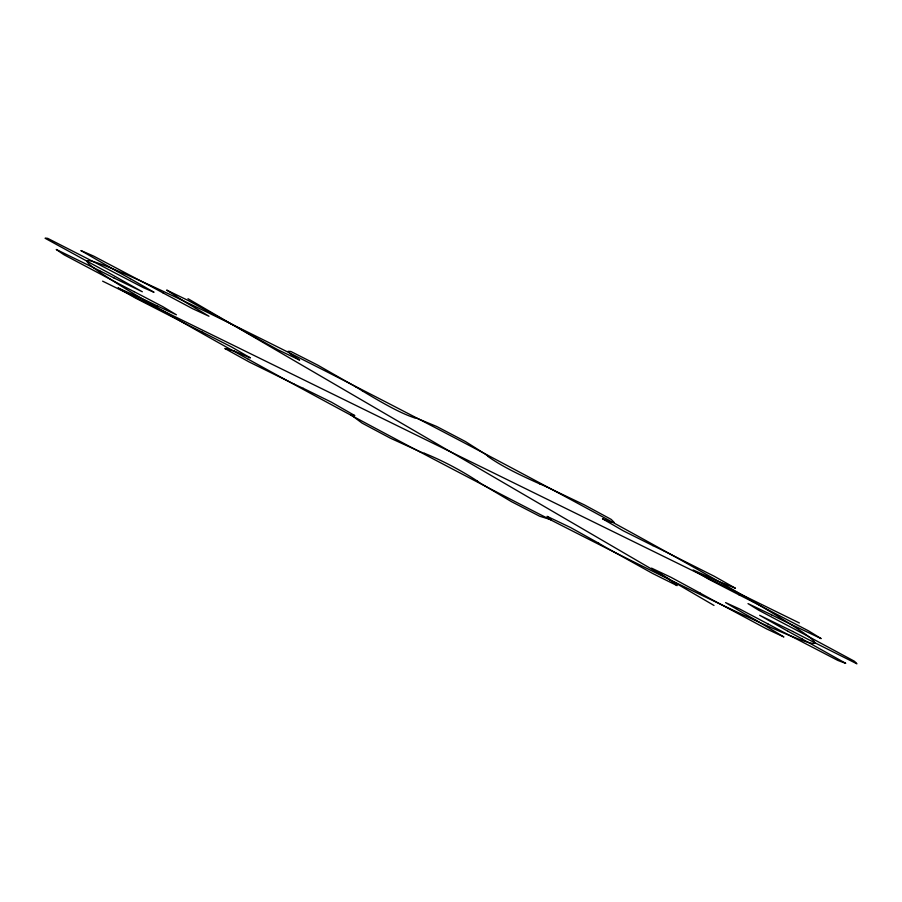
<?xml version="1.0" encoding="UTF-8"?>
<svg xmlns="http://www.w3.org/2000/svg" width="902" height="902" viewBox="0 0 902 902"><rect width="100%" height="100%" fill="white"/><g stroke="black" fill="none" stroke-linecap="round" stroke-linejoin="round"><path stroke-width="1.35" d="M550.772 519.653L539.768 516.26A459.107 16.022 27.7 0 1 511.423 501.636L481.668 483.979A80.83 2.819 27.7 0 1 477.226 480.98M487.599 456.164C501.794 466.537 522.179 476.019 539.678 483.867M424.56 453.345C442.589 460.629 460.854 470.292 477.406 481.082M415.901 417.863L436.636 426.454A459.107 16.022 27.7 0 1 465.477 441.574L486.201 454.709M352.513 415.01L354.836 415.608L331.406 402.157L303.162 388.288M234.046 350.968L224.823 348.476A459.107 16.022 27.7 0 0 249.313 362.052L293.815 383.936M420.219 451.767L390.453 438.225A459.107 16.022 27.7 0 1 362.108 423.128L351.115 414.965M607.948 520.826L602.48 518.774L623.395 530.872L652.947 545.654M716.346 580.527L735.423 588.228A459.107 16.022 27.7 0 0 714.113 576.198L664.391 551.19M546.601 486.877L584.383 504.894A459.107 16.022 27.7 0 1 611.274 519.451L614.059 522.314L612.154 522.371A80.83 2.819 27.7 0 1 608.128 520.928M240.913 353.945L250.384 357.902L231.769 347.078L201.811 331.857M146.282 300.614L118.038 287.918A459.107 16.022 27.7 0 0 135.413 298.043L188.642 325.318A80.83 2.819 27.7 0 0 201.924 331.925M707.044 576.209L693.131 569.974L708.78 579.253L738.941 594.801M784.695 621.343L821.158 638.616A459.107 16.022 27.7 0 0 808.305 630.735L753.362 602.119M102.614 281.153L799.386 622.989M157.692 306.128L176.409 314.798L162.969 306.736L134.116 291.662M99.671 270.724L56.24 249.471A459.107 16.022 27.7 0 0 64.132 254.838L118.906 283.814A80.83 2.819 27.7 0 0 134.161 291.696M771.56 614.826L748.017 603.618L758.593 610.147L786.037 624.68A80.83 2.819 27.7 0 1 801.483 632.787L854.239 661.143A459.107 16.022 27.7 0 1 856.9 663.816L807.978 639.293A80.83 2.819 27.7 0 1 792.802 631.479M114.08 278.03L142.324 291.763L109.21 273.126A80.83 2.819 27.7 0 1 94.056 265.053L45.1 238.263A459.107 16.022 27.7 0 1 47.761 238.387L100.517 265.323A80.83 2.819 27.7 0 1 115.986 273.43L143.418 287.67L154.016 292.271L130.463 278.763M792.779 631.456L759.664 615.311L787.897 631.242M767.85 623.868L739.617 608.997L725.569 602.604L744.251 613.608A80.83 2.819 27.7 0 1 755.56 620.001M802.295 639.044L845.715 663.32A459.107 16.022 27.7 0 1 837.823 660.411L783.049 631.964A80.83 2.819 27.7 0 1 767.794 623.846M163.115 292.958L192.611 308.687L208.971 316.241L195.012 307.796M117.339 271.513L80.887 250.564A459.107 16.022 27.7 0 1 93.752 256.157L148.683 285.145A80.83 2.819 27.7 0 1 163.194 292.992M700.11 593.065L670.851 577.235L651.537 568.136L660.997 574.157M755.65 620.046L783.894 636.959A459.107 16.022 27.7 0 1 766.508 628.863L713.279 600.326A80.83 2.819 27.7 0 1 699.997 593.02M249.132 333.977L277.974 349.807L299.622 360.101L294.131 356.324M187.988 298.697L714.001 605.445M355.489 386.699L317.729 365.118A459.107 16.022 27.7 0 0 290.827 351.476L288.054 351.329L289.937 353.46M185.722 302.384L166.656 290.083A459.107 16.022 27.7 0 1 187.977 300.4L237.688 327.505A80.83 2.819 27.7 0 1 249.268 334.044M598.736 543.23L570.504 527.49L547.063 516.339L549.386 518.21M667.852 578.362L677.098 585.623A459.107 16.022 27.7 0 1 652.574 573.447L608.083 548.675A80.83 2.819 27.7 0 1 598.578 543.151M362.412 390.938C378.366 400.499 399.372 412.969 414.435 417.784M351.16 415.078L351.182 415.123A80.83 2.819 27.7 0 1 352.332 414.909M784.616 621.298A80.83 2.819 27.7 0 1 771.65 614.882M787.942 631.265A80.83 2.819 27.7 0 1 802.239 639.022M661.155 574.236A80.83 2.819 27.7 0 1 667.739 578.306M549.566 518.3A80.83 2.819 27.7 0 1 550.648 519.563M424.673 453.435A80.83 2.819 27.7 0 1 420.106 451.699M303.32 388.379A80.83 2.819 27.7 0 1 293.725 383.891M234.17 351.025A80.83 2.819 27.7 0 1 240.755 353.855M146.383 300.67A80.83 2.819 27.7 0 1 157.579 306.071M99.739 270.758A80.83 2.819 27.7 0 1 114.035 277.996M130.384 278.729A80.83 2.819 27.7 0 1 117.418 271.547M194.877 307.729A80.83 2.819 27.7 0 1 185.835 302.429M293.962 356.234A80.83 2.819 27.7 0 1 290.061 353.528M355.388 386.642A80.83 2.819 27.7 0 1 362.581 391.028M414.255 417.682A80.83 2.819 27.7 0 1 416.025 417.919M486.077 454.653A80.83 2.819 27.7 0 1 487.847 456.254M539.509 483.765A80.83 2.819 27.7 0 1 546.702 486.933M652.811 545.575A80.83 2.819 27.7 0 1 664.47 551.235M716.233 580.471A80.83 2.819 27.7 0 1 707.191 576.288M738.851 594.756A80.83 2.819 27.7 0 1 753.395 602.141M248.332 359.278A410.782 14.331 27.7 0 0 813.931 643.408A410.782 14.331 27.7 0 0 290.726 353.528A410.782 14.331 27.7 0 0 248.332 359.278"/></g></svg>
